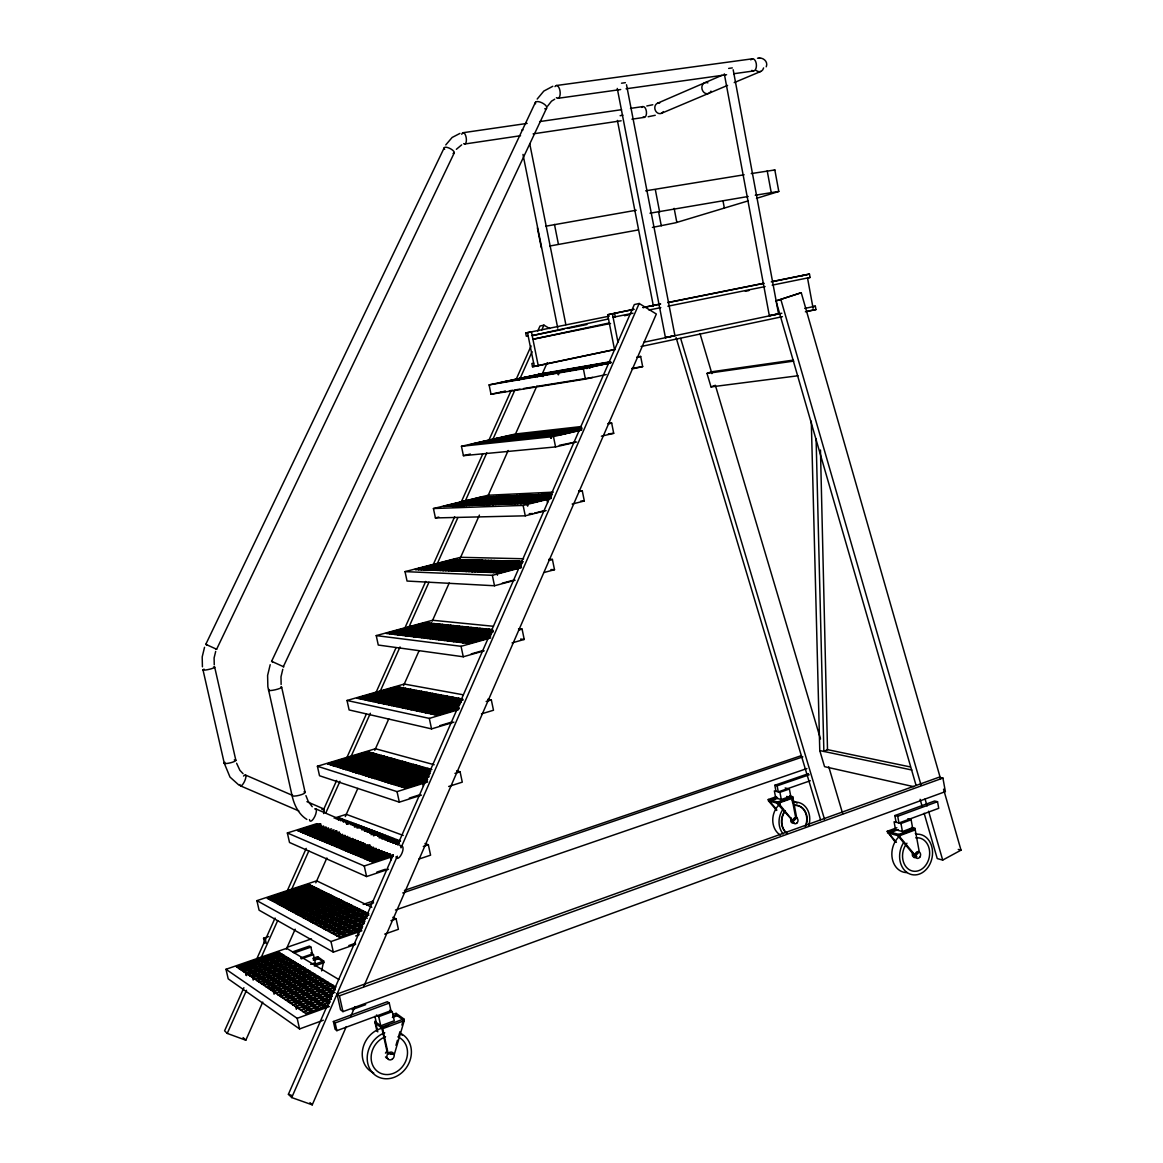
<?xml version="1.0" encoding="UTF-8"?>
<svg xmlns="http://www.w3.org/2000/svg" width="1163" height="1163" viewBox="0 0 1163 1163"><rect width="100%" height="100%" fill="white"/><g stroke="black" fill="none" stroke-linecap="round" stroke-linejoin="round"><path stroke-width="1.5" d="M283.278 666.792L546.654 108.057M766.243 66.8C768.539 61.392 762.579 56.783 757.506 58.237M395.958 1045.333L397.441 1040.274M398.429 1036.902L399.912 1031.843M401.889 1025.097L403.372 1020.038M388.471 1025.606L381.842 1028.077L387.395 1053.184L394.315 1054.419L404.23 1020.649L403.837 1018.933L396.103 1013.336L392.818 1014.558M321.599 970.901L323.736 961.103L317.673 956.713L312.847 958.399M270.194 664.698L267.606 675.456L267.853 686.751L292.044 795.521C294.079 804.796 298.542 814.26 306.858 819.421M282.798 669.277L280.995 676.793L281.126 684.498M204.543 647.297L202.202 656.877L202.42 666.792M215.693 651.411L214.094 657.953L214.254 664.843M393.268 854.863L288.409 1094.267L291.724 1097.567L312.251 1104.85L346.298 1026.595M350.644 1016.607L354.991 1006.62M363.67 986.631L656.339 314.025L639.185 303.47L634.315 304.575L397.644 844.89M291.724 1097.567L397.339 856.172M400.988 847.856L639.185 303.47M537.291 376.87L538.774 373.556M243.896 987.692L224.604 1030.796L227.236 1033.413L245.8 1040.202L262.751 1002.099M286.345 949.095L295.184 929.208M315.813 882.833L326.876 857.989M345.295 816.571L357.826 788.412M374.777 750.309L388.776 718.836M403.517 685.705L419 650.917M432.258 621.1L449.209 582.997M459.53 559.81L479.418 515.093M487.53 496.863L508.173 450.488M514.802 435.573L536.913 385.883M541.333 375.94L547.221 362.682M256.514 959.49L275.064 918.043M286.941 891.512L306.232 848.394M323.299 810.248L336.659 780.402M347.054 757.186L366.345 714.067M375.998 692.508L396.031 647.733M404.942 627.846L425.716 581.413M432.403 566.483L454.66 516.735M460.592 503.463L482.863 453.715M488.053 442.114L511.066 390.71M516.256 379.094L531.098 345.934M537.771 331.004L540.01 326.033L543.921 325.131L549.677 328.548M227.236 1033.413L246.512 990.295M260.614 958.777L277.666 920.631M291.012 890.771L308.82 850.953M325.873 812.806L339.959 781.289M350.354 758.072L370.372 713.282M379.269 693.381L400.043 646.933M408.198 628.689L428.958 582.241M436.387 565.654L457.888 517.55M464.56 502.62L486.817 452.858M492.007 441.257L514.991 389.823M519.454 379.879L532.058 351.677M541.696 330.118L543.921 325.131M272.549 661.965L271.619 661.296L535.445 102.315M206.752 644.942L205.793 644.331L444.208 147.817M215.766 649.056L216.594 649.303L454.253 152.891M547.657 106.066L551.495 101.181L554.722 99.189M537.175 99.073L543.819 91.077L552.818 86.28M445.763 144.924L452.145 137.452L459.952 133.411M456.361 149.3L461.682 144.866M909.103 831.371L897.763 835.601L914.322 855.401L918 851.52L919.279 851.868L914.961 828.376L911.632 827.504M914.322 855.401L915.601 855.764L919.279 851.868M792.265 821.063L795.681 817.589L791.901 797.803L776.811 803.095L793.297 821.354L796.713 817.88L792.672 796.713L789.532 795.899M205.793 644.331L216.609 649.245M924.134 813.257L937.233 858.57L942.699 860.082L961.016 850.153L943.542 789.183M722.136 75.246L657.618 103.187M661.253 113.393L727.587 85.393M734.216 82.602L760.747 71.466M774.035 170.438L774.834 169.958L751.24 173.578M793.05 360.137L711.363 371.826L707.002 373.425L711.015 386.916L715.376 385.287M911.123 819.77L900.962 823.52L894.085 821.747L895.554 829.713L902.444 831.53L912.577 827.751L911.123 819.77L907.663 818.897M376.957 1031.261L374.748 1021.259L382.278 1026.973L403.837 1018.933M895.161 841.997L887.195 831.327L898.752 834.409L914.961 828.376M887.195 831.327L896.877 827.736M393.196 1016.273L396.481 1015.052L404.23 1020.649L382.671 1028.703L375.126 1022.975M895.539 829.844L887.485 832.839L899.028 835.935L915.601 855.764M392.382 1017.48L397.31 1015.648M898.403 829.568L888.721 833.173L896.411 842.346M336.863 1030.665L390.942 1010.691L389.256 1003.073L387.352 1001.721L333.374 1021.521L335.089 1029.211L336.863 1030.665L335.133 1022.96L333.374 1021.521M378.716 1016.666L392.265 1011.65L394.272 1020.765L380.737 1025.795L378.716 1016.666L376.478 1014.994M338.826 979.508L286.636 948.31L226 969.288L228.21 978.853L299.574 1028.95L323.314 1020.227M352.127 1009.629L365.705 1004.643M894.841 815.568L934.587 801.002L937.523 801.685L938.73 808.314L898.955 822.997L897.72 816.295L894.841 815.568L896.077 822.256M335.133 1022.96L389.256 1003.073M897.72 816.295L937.523 801.685M226 969.288L297.161 1018.323L329.42 1006.562M342.94 1011.621L945.374 791.625L942.917 778.062L938.992 777.233L337.037 994.016L340.555 1009.76L342.94 1011.621L339.407 995.819L337.037 994.016M300.505 1009.964L330.975 998.915M300.926 1010.24L331.397 999.177M303.107 1011.723L330.263 1001.837M303.528 1011.999L328.998 1002.739M305.724 1013.482L327.864 1005.414M328.286 1005.69L306.145 1013.758L236.351 966.729L278.597 952.104L335.278 986.718M292.829 1004.788L334.77 989.655M293.236 1005.065L335.191 989.917M295.373 1006.504L332.385 993.115M332.807 993.391L295.78 1006.78L296.347 1009.324M297.932 1008.234L331.673 996.008M298.339 1008.495L332.109 996.269M339.407 995.819L942.917 778.062M285.313 999.729L330.205 983.622M285.705 999.991L330.626 983.869M287.799 1001.401L332.822 985.221M288.191 1001.663L333.243 985.468M290.299 1003.088L335.467 986.82M290.706 1003.364L335.889 987.082M801.249 292.713L775.983 300.941L801.249 292.713L940.547 778.73M277.957 994.772L322.456 978.883M278.35 995.034L322.863 979.13M280.385 996.4L325.015 980.453M280.777 996.676L325.436 980.7M282.842 998.058L327.603 982.023M283.234 998.319L328.01 982.284M270.761 989.917L314.868 974.26M271.139 990.178L315.275 974.492M273.145 991.516L317.383 975.786M317.79 976.033L273.523 991.777L274.09 994.249M275.544 993.144L319.912 977.327M275.922 993.391L320.319 977.574M263.71 985.163L307.454 969.724M264.088 985.41L307.832 969.957M266.051 986.733L309.91 971.221M266.414 986.994L310.303 971.468M268.391 988.317L312.382 972.733M268.769 988.579L312.774 972.98M256.819 980.511L300.17 965.275M257.183 980.758L300.563 965.508M259.102 982.052L302.584 966.758M259.465 982.299L302.962 966.991M261.399 983.607L305.011 968.227M261.762 983.854L305.389 968.474M250.06 975.961L293.047 960.929M250.408 976.208L293.425 961.161M252.298 977.472L295.402 962.368M295.78 962.601L252.647 977.705L253.2 980.104M348.798 945.563L355.485 943.208M254.552 978.984L297.786 963.822M254.901 979.231L298.164 964.054M371.797 907.242L316.656 880.842L256.907 900.642L259.073 910.178L333.345 952.148L355.602 944.341M384.706 934.122L398.4 929.31L396.118 918.886L392.876 917.331M313.181 959.926L318.008 958.239L324.084 962.63L314.359 966.046M776.84 797.949L768.496 800.871L768.249 799.504L776.579 796.597M313.836 960.391L318.662 958.705M777.843 798.225L769.513 801.133L776.608 809.375M310.695 964.331L315.275 962.731L313.458 954.634L310.928 952.802M789.372 789.023L779.922 792.308L774.354 790.869L775.736 798.051L781.303 799.519L790.738 796.219L789.372 789.023L785.17 787.962M314.01 964.52L323.736 961.103M768.249 799.504L777.567 802.005L792.672 796.713M241.599 970.262L284.135 955.492M339.32 937.131L361.082 929.557M361.533 929.789L339.741 937.363L267.156 898.156L308.777 884.36L368.773 913.696M243.43 971.498L286.069 956.669M243.779 971.73L286.432 956.887M256.907 900.642L330.99 941.55L361.838 930.822M390.972 920.674L396.118 918.886M288.38 958.079L245.626 972.98L246.163 975.35M288.744 958.312L245.975 973.213L246.527 975.583M355.674 935.953L359.033 934.79M247.835 974.463L290.706 959.504M248.184 974.696L291.07 959.722M300.65 957.978L312.425 953.893L310.899 947.118L309.416 946.057L292.625 951.857M810.306 780.751L778.294 791.887L777.131 785.854L774.805 785.272L775.968 791.291M301.232 958.894L313.458 954.634M331.208 932.755L364.412 921.27M331.629 932.973L364.862 921.489M236.947 967.122L279.222 952.497M237.296 967.354L279.585 952.715M333.897 934.194L363.859 923.815M334.319 934.427L362.638 924.614M239.098 968.575L281.49 953.878M239.433 968.808L281.853 954.096M243.489 967.689L241.642 968.328L240.915 965.145L311.117 1011.955M265.629 960.013L267.432 959.373M336.587 935.663L361.635 926.969M337.023 935.895L362.086 927.187M241.264 970.029L283.772 955.259M294.079 952.933L310.899 947.118M777.131 785.854L809.172 774.776M323.285 928.467L367.726 913.188M323.707 928.699L368.162 913.391M325.902 929.877L368.758 915.121M326.323 930.109L367.479 915.921M328.548 931.316L364.964 918.741M328.969 931.534L365.4 918.959L301.159 886.889M287.45 947.176L311.451 938.919M395.449 910.033L806.918 768.554M774.805 785.272L808.489 773.642M315.522 924.28L359.585 909.204M315.929 924.498L360.007 909.408M318.095 925.661L362.274 910.513M318.502 925.879L362.711 910.731M320.683 927.056L364.993 911.85M321.09 927.289L365.415 912.054M305.84 919.046L349.409 904.233M307.933 920.18L351.604 905.308M308.34 920.398L352.026 905.512M310.448 921.532L354.25 906.588M310.855 921.75L354.671 906.806M312.978 922.899L356.91 907.896M313.385 923.117L357.332 908.099M366.708 905.192L373.585 902.866M402.776 892.937L802.877 756.866M298.062 914.845L341.239 900.235M298.44 915.048L341.646 900.438M300.505 916.168L343.812 901.485M300.897 916.371L344.219 901.688M302.962 917.491L346.385 902.75M303.354 917.709L346.807 902.953M305.433 918.828L348.987 904.029M264.742 943.484L263.55 938.25L268.697 936.491M363.205 904.407L373.527 900.903M404.448 890.393L801.409 755.616M290.837 910.934L333.65 896.528M291.215 911.138L334.043 896.717M293.221 912.228L336.165 897.749M293.599 912.432L336.558 897.952M295.635 913.537L338.695 898.984M296.013 913.74L339.102 899.188M281.417 905.861L323.765 891.687M281.795 906.05L324.157 891.876M283.757 907.111L326.207 892.879M284.121 907.314L326.599 893.082M286.098 908.376L328.678 894.085M286.476 908.579L329.071 894.274M288.453 909.655L331.15 895.306M288.831 909.859L331.557 895.495M272.622 901.107L314.519 887.165M274.526 902.139L316.525 888.154M274.89 902.328L316.903 888.328M276.809 903.36L318.924 889.317M277.172 903.564L319.302 889.506M279.105 904.61L321.337 890.495M376.841 872.105L385.389 869.255M279.483 904.799L321.729 890.684M316.816 823.651L287.363 832.97L289.514 842.492L366.592 876.553L388.486 869.241M418.796 859.108L430.586 855.168L428.347 844.76L424.989 843.524M372.378 861.972L392.905 855.168M393.37 855.357L372.829 862.161L297.539 830.556L318.037 824.058M287.363 832.97L364.266 865.999L392.934 856.491M423.288 846.446L428.347 844.76M267.781 898.49L309.431 884.68M268.13 898.679L309.809 884.854M270.02 899.697L311.786 885.828M270.368 899.886L312.149 886.017M307.701 888.096L309.489 887.5M272.273 900.918L314.141 886.991M361.213 857.291L381.522 850.604M361.649 857.465L381.958 850.793M363.975 858.439L384.328 851.738M364.412 858.628L384.779 851.912M366.752 859.617L387.177 852.872M367.203 859.791L387.628 853.061M369.558 860.78L390.027 854.02M370.008 860.969L390.492 854.194M353.058 853.86L373.178 847.275M389.954 841.779L396.67 839.584M353.494 854.035L373.628 847.449M390.405 841.954L397.106 839.759M355.762 854.994L375.94 848.379M392.76 842.87L399.491 840.66M356.183 855.168L376.376 848.554M393.21 843.03L399.941 840.834M358.48 856.142L378.716 849.484M395.58 843.945L398.953 842.841M358.916 856.317L379.167 849.673M396.031 844.12L399.418 843.015M342.445 849.412L363.147 842.681M380.388 837.069L385.564 835.383M342.867 849.586L363.568 842.841M379.094 837.796L386 835.543M345.077 850.502L365.022 844.004M381.653 838.596L388.311 836.415M345.498 850.691L365.458 844.178M382.089 838.756L388.747 836.59M347.708 851.621L367.726 845.094M386.072 839.105L391.073 837.476M348.144 851.796L369.834 844.716M384.837 839.817L391.524 837.636M350.383 852.741L370.445 846.17M387.163 840.704L393.864 838.523M350.804 852.915L370.881 846.344M387.613 840.878L394.301 838.697M332.531 845.239L353.014 838.625M370.081 833.101L375.198 831.458M334.682 846.141L355.209 839.497M372.305 833.958L377.437 832.301M335.089 846.315L355.631 839.671M371.026 834.685L377.873 832.461M337.255 847.231L357.841 840.558M373.265 835.543L380.127 833.319M337.663 847.391L358.248 840.718M373.701 835.717L380.563 833.478M339.843 848.307L360.486 841.605M377.684 836.023L382.831 834.351M340.25 848.481L360.908 841.779M378.106 836.182L383.267 834.511M324.579 841.91L344.873 835.368M361.795 829.931L366.868 828.303M324.971 842.07L345.28 835.528M363.903 829.539L367.275 828.449M327.079 842.957L347.432 836.401M364.397 830.934L369.485 829.292M327.486 843.117L347.839 836.56M364.804 831.094L369.907 829.452M329.594 844.018L350.005 837.418M367.014 831.938L372.116 830.28M330.001 844.178L348.711 838.13M367.435 832.097L372.538 830.44M332.124 845.079L352.593 838.465M369.66 832.941L374.762 831.298M314.751 837.782L336.5 830.818M353.232 825.468L356.576 824.393M315.144 837.942L336.892 830.978M353.639 825.628L356.983 824.552M317.179 838.799L337.314 832.345M355.762 826.442L359.12 825.367M317.572 838.959L339.392 831.967M354.497 827.126L359.527 825.512M319.636 839.831L339.814 833.348M358.32 827.416L361.678 826.341M320.029 839.991L340.221 833.508M357.041 828.114L362.1 826.486M322.093 840.864L342.344 834.365M360.893 828.39L364.266 827.315M322.485 841.023L342.736 834.525M361.3 828.55L364.673 827.475M669.961 336.703L665.425 337.575L674.918 335.642L626.508 84.754M305.186 833.769L325.873 827.184M343.114 821.703L346.559 820.598M305.564 833.915L326.251 827.329M343.507 821.848L346.952 820.744M307.555 834.758L328.3 828.143M345.585 822.648L349.031 821.543M307.933 834.918L328.678 828.303M345.978 822.793L349.438 821.689M309.94 835.761L331.571 828.856M346.545 824.073L351.531 822.488M310.317 835.921L330.292 829.539M346.937 824.233L351.938 822.634M312.338 836.764L334.028 829.83M350.703 824.509L354.046 823.433M312.716 836.924L332.749 830.527M351.11 824.654L354.453 823.593M334.13 818.17L346.254 814.333L403.212 835.441M298.179 830.818L320.407 823.782M298.542 830.978L320.784 823.927M336.18 819.043L339.596 817.967M300.49 831.792L321.075 825.265M338.215 819.828L341.646 818.737M300.868 831.952L321.453 825.425M338.607 819.973L342.038 818.883M409.332 798.08L419.436 794.881M302.831 832.781L323.459 826.224M340.657 820.758L344.088 819.668M434.162 764.731L375.431 748.739L317.412 766.257L319.52 775.75L399.331 802.15L421.442 795.129M448.671 786.479L462.278 782.147L460.083 771.781L456.623 770.836M303.209 832.941L323.852 826.37M404.928 787.991L426.806 781.1M425.6 781.769L405.393 788.136L327.472 763.902L367.886 751.705L431.88 769.528M317.412 766.257L397.048 791.625L427.708 781.972M454.966 773.395L460.083 771.781M665.425 337.575L617.277 88.432M393.385 784.4L429.743 773.032M393.835 784.531L430.208 773.162M396.234 785.287L429.627 774.834M396.699 785.432L428.42 775.488M399.113 786.173L429.249 776.724M399.563 786.319L428.042 777.393M402.005 787.075L427.184 779.166L350.819 756.851M402.471 787.22L427.664 779.312M382.176 780.911L424.975 767.609M382.612 781.042L425.425 767.74M384.938 781.769L427.868 768.409M385.389 781.914L428.333 768.539M387.744 782.641L430.775 769.223M388.18 782.786L431.24 769.354M390.55 783.513L430.252 771.127M391.001 783.658L430.732 771.258M371.273 777.524L413.606 764.44M371.695 777.654L414.043 764.571M373.963 778.352L416.412 765.225M374.399 778.498L416.863 765.356M376.681 779.21L419.247 766.01M377.117 779.341L419.698 766.141M379.414 780.053L422.096 766.81M379.85 780.184L422.562 766.94M358.059 773.41L399.825 760.602M358.48 773.54L400.261 760.718M360.675 774.224L402.543 761.358M361.082 774.354L402.98 761.474M363.292 775.038L405.276 762.114M363.714 775.169L405.713 762.245M365.938 775.866L408.039 762.884M366.36 775.997L408.475 763.015M368.598 776.695L410.815 763.655M369.02 776.826L411.251 763.786M347.824 770.226L389.547 757.738M350.354 771.011L391.771 758.363M350.761 771.142L392.207 758.48M352.912 771.81L394.446 759.105M353.319 771.941L394.868 759.221M355.471 772.61L397.121 759.846M355.893 772.741L397.557 759.962M335.395 766.373L376.565 754.118M337.852 767.129L378.716 754.714M338.244 767.246L379.138 754.831M340.323 767.9L381.304 755.441M340.715 768.016L381.711 755.557M342.809 768.67L383.892 756.154M343.201 768.787L384.313 756.27M345.309 769.441L386.509 756.88M345.702 769.572L386.916 756.997M652.414 227.41L675.529 222.802L748.027 200.923M756.488 198.364L778.803 191.473L774.834 169.958M328.14 764.106L368.584 751.894M328.518 764.222L368.976 752.01M330.539 764.861L371.491 752.708M332.967 765.603L373.614 753.29M333.345 765.734L374.021 753.406M439.672 725.697L451.724 722.078M462.874 694.733L404.215 684.048L347.025 700.475L349.104 709.939L431.546 728.896L453.919 722.165M481.453 713.878L493.49 710.244L491.324 699.908L487.777 699.268M436.968 715.143L459.356 708.471M458.135 709.081L437.448 715.245L356.997 698.193L396.83 686.751L462.729 699.079M347.025 700.475L429.307 718.4L458.585 709.677M486.163 701.449L491.324 699.908M425.062 712.614L460.839 702.016M425.527 712.715L461.318 702.118M427.999 713.239L460.461 703.615M428.478 713.341L459.24 704.211M430.964 713.878L458.382 705.723M431.444 713.98L458.862 705.825M433.959 714.504L458.004 707.351M434.439 714.605L458.498 707.453M410.641 709.561L452.669 697.189M411.091 709.663L453.134 697.277M413.49 710.171L455.62 697.742M413.941 710.259L456.1 697.829M416.354 710.767L458.6 698.309M416.805 710.869L459.08 698.396M419.232 711.378L461.595 698.861M419.698 711.48L462.074 698.948M422.14 712.003L462.918 699.937M422.605 712.09L461.696 700.533M396.728 706.61L438.64 694.573M399.476 707.191L441.039 695.023M399.912 707.278L441.504 695.111M402.238 707.773L443.917 695.561M402.674 707.874L444.382 695.648M405.015 708.369L446.81 696.099M405.465 708.471L447.275 696.186M407.82 708.965L449.732 696.652M408.271 709.052L450.197 696.739M383.267 703.76L424.19 691.869M383.688 703.848L424.626 691.941M385.927 704.327L426.952 692.378M386.349 704.415L427.388 692.465M388.602 704.894L429.729 692.901M389.024 704.982L430.179 692.988M391.291 705.461L432.534 693.424M391.713 705.548L432.97 693.511M393.995 706.028L435.791 694.035M368.119 700.548L408.417 688.918M370.27 700.998L410.641 689.325M370.677 701.085L411.077 689.412M372.843 701.551L413.752 689.906M375.416 702.089L416.441 690.415M378.019 702.641L418.709 690.837M378.44 702.728L419.145 690.924M380.635 703.193L421.442 691.345M381.057 703.281L421.878 691.433M357.695 698.338L397.542 686.882M358.088 698.411L397.95 686.955M360.167 698.861L400.13 687.362M360.574 698.948L400.552 687.435M362.667 699.385L403.154 687.929M365.182 699.922L405.349 688.336M365.589 700.01L405.771 688.423M367.726 700.46L407.995 688.83M471.204 653.911L483.067 650.539M493.461 626.29L432.592 620.257L376.231 635.609L378.266 645.043L463.267 656.775L484.171 650.829M512.04 642.906L524.222 639.446L522.1 629.139L518.524 628.776M456.259 641.932L492.952 631.654M456.739 641.991L491.702 632.207M459.283 642.296L491.745 633.399M462.336 642.674L491.004 634.62M462.83 642.732L489.827 635.158M465.418 643.037L490.786 635.914M465.912 643.11L489.594 636.452M468.515 643.415L488.867 637.702M489.361 637.76L469.009 643.488L386.116 633.384L425.367 622.685L491.702 629.517M376.231 635.609L461.057 646.308L490.713 637.964M518.611 630.113L522.1 629.139M778.512 313.821L769.339 315.711L778.541 313.836L733.184 69.751M438.495 639.766L480.246 628.34M441.402 640.115L482.776 628.601M441.867 640.173L483.27 628.66M444.339 640.479L486.308 628.965M447.29 640.828L488.882 629.227M447.755 640.886L489.376 629.285M450.255 641.191L491.964 629.546M453.25 641.554L493.316 630.361M453.715 641.613L492.08 630.898M421.457 637.687L462.54 626.523M424.248 638.036L464.982 626.77M424.699 638.08L465.447 626.813M427.068 638.371L467.904 627.075M427.519 638.429L468.369 627.119M429.888 638.72L471.306 627.424M432.738 639.069L473.792 627.671M433.203 639.112L474.257 627.729M435.616 639.417L476.772 627.991M436.067 639.476L477.237 628.035M769.339 315.696L724.316 73.865M405.102 635.696L445.095 624.72M405.538 635.754L445.545 624.764M407.791 636.03L447.886 625.011M408.213 636.074L448.322 625.054M410.481 636.35L450.692 625.301M410.917 636.408L451.128 625.345M413.199 636.684L453.512 625.592M413.635 636.743L453.963 625.636M415.932 637.019L456.347 625.883M416.369 637.062L456.797 625.927M418.695 637.353L459.661 626.217M386.828 633.472L426.53 622.801M389.387 633.777L429.191 623.077M391.96 634.097L431.444 623.31M392.382 634.14L431.88 623.353M394.562 634.417L434.148 623.586M394.969 634.46L434.569 623.63M397.165 634.736L436.852 623.862M397.586 634.78L437.288 623.92M399.796 635.056L439.585 624.153M400.217 635.1L440.021 624.197M402.442 635.376L442.333 624.429M402.863 635.42L442.769 624.473M502.256 583.201L514.409 579.944M523.612 558.763L460.592 557.31L405.029 571.629L407.035 581.049L494.508 585.759L515.078 580.25M544.211 572.458L554.504 569.696L552.41 559.418L548.805 559.345M490.103 572.414L521.649 564.244M493.243 572.545L520.908 565.233M493.737 572.559L519.687 565.712M496.397 572.661L520.675 566.25L437.172 563.706M521.184 566.265L496.906 572.69L497.43 575.205M499.581 572.792L520.442 567.268M520.966 567.297L500.09 572.807L414.828 569.477L453.526 559.505L522.376 561.264L480.813 572.051M405.029 571.629L492.342 575.322L521.518 567.602M548.98 560.333L552.41 559.418M466.232 571.484L506.777 560.871M468.718 571.585L509.859 560.944M471.713 571.702L512.461 561.017M472.193 571.716L512.956 561.031M474.722 571.818L516.081 561.104M477.76 571.934L518.713 561.177M478.24 571.949L519.221 561.191M483.881 572.181L523.335 561.787M484.375 572.196L522.129 562.252M486.977 572.298L521.387 563.226M487.471 572.312L521.896 563.241M445.516 570.67L485.8 560.333M448.351 570.786L488.736 560.406M451.2 570.902L491.222 560.464M451.666 570.917L491.687 560.479M454.079 571.004L494.188 560.551M454.529 571.033L494.668 560.551M456.972 571.12L497.662 560.639M459.879 571.237L500.192 560.697M460.344 571.251L500.686 560.711M462.801 571.353L503.724 560.784M465.752 571.469L506.283 560.857M421.268 569.725L460.199 559.679M423.521 569.812L462.525 559.737M423.943 569.826L462.976 559.737M426.21 569.914L465.316 559.81M426.632 569.943L465.767 559.81M428.914 570.03L468.122 559.868M429.351 570.044L468.573 559.883M431.633 570.132L471.393 559.955M434.381 570.233L474.228 560.028M437.128 570.35L477.092 560.101M439.905 570.452L479.519 560.173M440.355 570.466L479.97 560.173M442.71 570.568L482.412 560.246M443.147 570.582L482.878 560.261M415.554 569.507L454.282 559.519M415.976 569.521L454.718 559.534M418.2 569.608L457.015 559.592M418.622 569.623L457.452 559.607M420.846 569.71L459.763 559.665M534.529 513.145L544.793 510.572M553.326 492.138L488.213 495.234L433.436 508.536L435.413 517.928L525.269 515.82L546.116 510.586M572.167 504.044L584.32 500.991L582.27 490.757L578.651 490.931M551.335 497.415L526.926 503.346L527.435 505.861M530.183 503.23L551.247 498.113M433.436 508.536L523.132 505.411L550.971 498.52M578.796 491.615L582.27 490.757M495.467 504.509L535.881 494.668M498.505 504.393L538.527 494.551M499 504.379L539.036 494.522M501.587 504.277L542.22 494.377M504.669 504.175L544.895 494.26M505.164 504.146L545.403 494.231M507.78 504.059L548.631 494.086M510.92 503.942L551.873 493.941L481.293 497.168L443.147 506.443L530.706 503.216M514.075 503.826L551.088 494.682M514.584 503.812L551.611 494.668M517.259 503.71L551.64 495.307L474.3 498.869M520.457 503.594L551.015 496.034M520.966 503.564L549.837 496.427M523.67 503.463L550.913 496.732M524.193 503.448L551.436 496.703M652.806 104.743L646.802 105.978M463.688 505.687L502.532 496.194M466.058 505.6L505.469 496.063M468.922 505.483L508.42 495.932M471.785 505.382L510.92 495.816M472.251 505.367L511.386 495.787M474.678 505.28L514.38 495.656M477.586 505.164L516.91 495.54M478.051 505.149L517.39 495.525M480.523 505.062L520.428 495.38M483.459 504.946L523.466 495.234M486.439 504.844L526.054 495.118M486.904 504.829L526.548 495.104M435.413 517.928L438.844 517.084M489.419 504.727L529.63 494.958M492.429 504.626L532.247 494.842M492.908 504.597L532.756 494.813M443.903 506.414L482.514 497.11M446.607 506.312L485.32 496.994M449.34 506.21L487.69 496.877M449.776 506.196L488.14 496.863M452.073 506.109L490.524 496.746M452.523 506.094L490.99 496.732M454.835 506.007L493.839 496.601M457.611 505.905L496.717 496.47M460.417 505.803L499.16 496.354M460.868 505.789L499.61 496.339M463.237 505.701L502.067 496.223M655.249 115.282L648.14 116.751M271.619 661.296L283.816 666.864M575.234 442.1L559.345 445.327M581.398 426.53L515.471 433.988L461.464 446.301L463.412 455.663L555.565 446.926L576.703 441.984M601.373 436.198L613.701 433.319L611.68 423.099L608.118 423.506M521.649 130.198L522.943 129.907M620.126 115.719L622.903 115.181M527.857 438.189L567.806 429.06L568.285 431.473M531.011 437.855L571.048 428.696M534.18 437.506L574.318 428.333M537.364 437.172L577.618 427.955M540.577 436.823L580.395 427.65M541.1 436.765L580.933 427.591M543.819 436.474L580.802 428.013M547.075 436.125L580.671 428.449M463.412 455.663L470.375 454.064M581.747 428.536L550.361 435.776L550.855 438.262M553.661 435.427L581.631 428.958M556.975 435.064L581.529 429.394M560.333 434.715L580.206 430.179M461.464 446.301L553.472 436.561L581.704 430.034M608.162 423.914L611.68 423.099M474.635 443.888L512.81 435.224M477.426 443.583L515.703 434.904M480.246 443.277L518.611 434.569M483.081 442.987L521.068 434.293M483.532 442.929L521.547 434.25M485.93 442.681L524.484 433.915M488.794 442.362L527.45 433.581M491.687 442.056L529.965 433.305M492.153 442.013L530.43 433.247M494.595 441.751L533.439 432.912M497.517 441.431L536.463 432.578M500.468 441.111L539.501 432.229M503.434 440.806L542.569 431.895M506.414 440.486L545.651 431.546M509.409 440.166L548.747 431.197M512.432 439.832L551.873 430.848M515.485 439.512L555.013 430.499M518.553 439.178L557.673 430.194M519.032 439.134L558.182 430.136M521.635 438.858L561.366 429.787M524.731 438.524L564.578 429.423M509.946 435.544L471.088 444.266L560.871 434.657M528.147 335.86L526.33 336.252L525.676 333.025L531.404 331.746L538.251 365.705L614.66 349.598M614.631 350.121L607.668 314.751L634.068 309.3M801.481 275.805L809.448 274.061L810.073 277.463L807.529 278.015M608.496 318.953L532.174 335.598L563.953 329.158M610.284 361.737L542.351 373.556L489.1 384.909L491.019 394.242L585.411 379.065L606.228 374.544M632.25 368.889L642.659 366.621L640.668 356.445L637.091 357.07M580.352 368.875L609.572 362.609M583.201 368.38L610.749 362.478M489.1 384.909L583.361 368.729L611.142 362.769M637.193 357.186L640.668 356.445M491.019 394.242L505.207 391.175M609.281 322.965L532.916 339.262L610.56 323.459M502.285 382.307L542.888 373.774M508.027 381.319L548.863 372.741M513.842 380.316L554.911 371.68M519.745 379.298L561.031 370.619M525.72 378.266L567.224 369.543M531.767 377.234L573.519 368.453M537.902 376.172L579.872 367.348M544.124 375.111L586.326 366.229L586.792 368.613M550.419 374.021L592.33 365.182M554.097 373.396L596.154 364.528M560.014 372.378L602.812 363.365M566.526 371.259L609.572 362.202M573.126 370.11L610.735 362.056L534.137 375.358M579.814 368.962L610.735 362.347M533.672 363.19L531.854 363.525L532.509 366.752L613.991 349.627M641.031 346.516L782.452 316.67M805.378 311.815L815.961 309.576L815.336 306.189L812.792 306.683M643.895 342.227L781.812 313.254M804.752 308.428L815.336 306.189M621.507 83.213L625.389 82.675M728.663 68.413L732.312 67.905M545.927 226.174L636.234 210.227M549.881 246.004L638.225 229.954M624.487 315.725L628.035 314.999M745.338 291.288L748.899 290.576M567.486 328.446L586.908 324.506M670.382 336.514L674.918 335.642M642.935 307.512L660.642 303.95M667.736 302.525L763.393 283.321M772.247 281.533L809.448 274.061M607.668 314.751L633.602 309.431M643.226 307.599L660.119 304.11M668.114 302.598L764.135 283.307M771.258 281.882L806.904 274.613M525.676 333.025L609.252 316.147M632.992 313.21L613.075 317.281L615.285 316.787L614.587 313.21M648.939 309.998L660.802 307.643M667.882 306.218L765.094 286.578M772.174 285.153L810.073 277.463M807.965 311.059L815.961 309.576M532.509 366.752L538.251 365.705M650.001 213.207L748.187 196.489M755.267 195.239L778.788 191.415M528.918 376.463L610.662 362.304M523.699 377.582L610.415 362.565M518.451 378.702L610.095 362.856M513.203 379.821L607.944 363.394M504.262 381.726L602.289 364.601M498.636 382.932L594.875 366.2M645.683 190.819L744.131 174.784M631.916 368.38L642.659 366.621M500.555 392.265L505.861 391.408M509.409 390.826L512.941 390.259M516.488 389.692L520.021 389.125M523.568 388.544L534.195 386.828M537.728 386.261L592.621 377.408M464.851 143.994L520.544 135.722M533.119 133.861L621.158 120.792M631.931 119.193L644.506 117.332M463.005 132.727L527.144 123.409M539.617 121.592L621.565 109.685M630.477 108.392L642.95 106.574M707.002 373.425L793.762 361.097M557.877 98.317L620.693 89.536M626.072 88.781L726.584 74.737M733.766 73.734L753.508 70.972M556.452 85.51L752.519 58.79M711.015 386.916L798.007 375.765M507.083 436.052L581.791 427.693M503.405 436.895L581.442 428.202M501.791 437.259L581.253 428.42M498.113 438.102L580.948 428.929M496.499 438.466L581.006 429.132M492.807 439.309L580.642 429.641M491.179 439.672L578.912 430.048M485.843 440.893L578.505 430.572M482.136 441.736L572.763 431.909M480.508 442.114L571.004 432.316M476.772 442.958L566.992 433.232M475.144 443.336L565.233 433.639M608.351 433.872L613.701 433.319M479.665 497.575L551.96 494.29M475.943 498.476L551.611 495.104M470.564 499.785L551.277 496.281M468.922 500.177L551.32 496.63M465.185 501.093L550.884 497.473M463.528 501.486L550.899 497.837M459.778 502.401L548.631 498.767M458.12 502.794L546.857 499.203L547.555 502.649M454.355 503.71L542.787 500.221M541.013 500.657L452.698 504.117L453.352 507.228M448.933 505.033L536.943 501.66M447.261 505.44L535.154 502.111M580.7 501.137L584.32 500.991M529.252 513.668L532.828 513.566M759.119 58.15L759.773 58.165M451.869 559.926L522.056 561.773M448.089 560.9L521.635 562.921M446.432 561.322L521.649 563.444M442.638 562.311L521.184 564.607M440.981 562.732L521.184 565.131M435.514 564.142L520.602 566.846M431.691 565.131L518.305 567.995M430.019 565.552L516.488 568.474M550.899 569.579L554.504 569.696M426.196 566.541L512.374 569.565M424.524 566.977L510.557 570.044M420.686 567.966L506.428 571.135M419 568.402L504.611 571.615M387.395 1053.184L394.315 1054.419M423.695 623.15L491.702 630.201M419.858 624.182L492.981 631.916M418.171 624.647L491.179 632.41M414.333 625.694L490.626 633.951M412.647 626.159L490.597 634.649M520.646 639.039L524.222 639.446M408.795 627.206L489.914 636.19M407.094 627.671L489.885 636.902M403.227 628.718L487.515 638.283M401.526 629.183L485.669 638.792M397.659 630.244L481.482 639.97M395.943 630.709L479.636 640.493M392.062 631.756L475.434 641.671M390.346 632.221L473.588 642.194M395.129 687.231L462.685 699.952M391.233 688.351L460.315 701.507M389.532 688.845L460.272 702.394M385.622 689.964L459.618 704.313M383.921 690.459L459.545 705.2M380.01 691.578L458.847 707.133M378.28 692.072L458.731 708.034M374.37 693.192L456.245 709.648M372.64 693.7L454.384 710.2M368.7 694.82L450.125 711.465M366.985 695.314L448.249 712.032M363.03 696.448L443.975 713.297M826.951 749.524L910.353 766.94M361.3 696.957L442.1 713.864M811.294 421.151L819.77 750.571L911.85 770.008M913.653 786.653L824.552 766.65L819.77 750.571M786.653 796.437L792.933 798.08L777.843 803.371L768.496 800.871L776.782 810.466M910.251 828.579L915.252 829.888L899.028 835.935L898.752 834.409M958.254 849.426L961.016 850.153M795.681 817.589L796.713 817.88M366.156 752.214L430.048 770.11M362.216 753.406L429.278 772.392M360.486 753.929L429.147 773.468M356.518 755.136L428.333 775.765M354.788 755.659L428.013 776.797M349.074 757.375L427.068 780.257M345.091 758.581L424.495 782.118M343.347 759.105L422.591 782.714L423.347 786.188M339.349 760.311L418.273 784.08M337.604 760.849L416.369 784.676M333.592 762.056L412.022 786.043M331.833 762.579L410.117 786.639M288.409 1094.267L291.811 1095.473M400.566 841.067L338.535 817.56L336.79 818.112L398.705 841.678M379.429 837.316L397.761 844.367M315.406 824.887L392.251 855.721M313.632 825.454L390.317 856.361L391.073 859.85M309.591 826.733L385.927 857.829M307.802 827.3L383.994 858.468M303.747 828.579L379.574 859.922M301.958 829.146L377.641 860.562M240.479 785.854L298.804 810.916M245.437 775.023L291.971 795.172M306.945 801.656L323.561 808.852M315.682 808.852L402.18 846.228M307.003 884.956L368.497 915.15M302.932 886.293L367.377 918.247M297.074 888.241L364.281 922.026M295.286 888.837L363.946 923.495M291.201 890.189L362.711 926.649M289.413 890.785L362.362 928.132M285.313 892.137L359.483 930.502M283.51 892.733L357.535 931.17L358.306 934.674M279.396 894.1L353.058 932.726M277.594 894.696L351.095 933.409M273.465 896.062L346.603 934.979M271.648 896.658L344.641 935.663M238.967 785.141L229.998 777.073L224.255 763.204M276.794 952.73L334.886 988.346M272.665 954.154L335.046 992.766M270.848 954.779L333.098 993.464M301.958 976.949L304.997 978.853M266.72 956.219L331.659 996.967M264.902 956.844L331.208 998.639M303.325 983.927L306.349 985.846M260.759 958.283L329.667 1002.128M258.927 958.908L329.216 1003.829M254.77 960.347L326.207 1006.446M324.215 1007.173L252.938 960.987L253.665 964.156M248.766 962.426L319.68 1008.83M317.673 1009.557L246.934 963.066L247.661 966.235M242.747 964.505L313.123 1011.229M270.049 987.387L274.526 990.396M389.998 1010.007L392.265 1011.65M263.55 938.25L265.397 939.646L266.196 943.149M243.052 773.671L239.883 770.328L236.612 763.233M312.236 806.715L308.195 801.322L305.927 795.608M243.096 1037.57L245.8 1040.202M309.969 1102.626L312.251 1104.85M793.297 821.354L777.567 802.005M680.675 338.477L824.494 819.188M676.11 337.604L820.511 819.653M700.01 333.621L711.901 373.628M715.521 385.811L820.496 738.985M828.768 766.824L842.724 813.795M780.984 299.938L921.038 785.054M925.065 799.01L927.085 805.988M928.583 811.222L942.699 860.082M776.491 302.685L916.066 785.374M920.107 799.315L922.114 806.293M203.002 669.888L224.241 763.088M297.161 1018.323L299.574 1028.95M214.704 667.228L235.856 760.355M317.673 956.713L318.008 958.239M281.664 687.202L305.113 792.396M330.99 941.55L333.345 952.148M382.278 1026.973L388.224 1053.838M374.922 1016.36L376.26 1022.408M375.94 1023.585L377.771 1031.886M364.266 865.999L366.592 876.553M396.103 1013.336L396.481 1015.052M397.048 791.625L399.331 802.15M429.307 718.4L431.546 728.896M461.057 646.308L463.267 656.775M492.342 575.322L494.508 585.759M523.132 505.411L525.269 515.82M527.435 503.332L527.958 505.847M542.351 373.556L542.976 376.623M553.472 436.561L555.565 446.926M550.884 435.718L551.378 438.218M527.493 332.618L534.326 366.418M529.761 143.834L565.858 324.651M522.987 154.417L557.76 328.155M537.379 227.933L541.347 247.748M557.964 371.157L558.662 374.617M557.47 371.244L558.167 374.704M589.583 365.662L590.048 368.046M589.06 365.764L589.539 368.148M583.361 368.729L585.411 379.065M554.475 224.415L558.414 244.245M612.378 313.705L617.96 342.14M617.408 120.429L653.432 306.32M674.147 208.366L676.837 222.424M779.922 792.308L781.303 799.519M655.365 189.773L659.639 212.015M658.578 211.782L661.282 225.811M723.081 201.301L724.36 208.075M900.962 823.52L902.444 831.53M767.217 170.874L771.2 192.447M807.558 278.161L813.082 308.282M816.092 438.625L823.869 751.429L827.504 749.641L820.467 450.023M400.028 1033.122A24.51 21.152 -58.8 0 1 404.826 1069.669A24.51 21.152 -58.8 0 1 369.819 1068.913A24.51 21.152 -58.8 0 1 384.779 1032.788M399.723 1032.468A24.321 21.021 -58.6 0 1 402.282 1035.361M373.745 1072.998A24.321 21.021 -58.6 0 1 362.652 1049.506A24.321 21.021 -58.6 0 1 381.944 1028.237M398.022 1036.931A20.178 17.401 -58.8 0 1 402.165 1066.98A20.178 17.401 -58.8 0 1 373.308 1066.5A20.178 17.401 -58.8 0 1 385.578 1036.727M387.962 1058.475A4.085 3.518 -58.8 0 1 385.505 1056.891M385.476 1053.14A4.085 3.518 -58.8 0 1 386.29 1051.948M916.88 856.579A3.416 2.719 -78.9 0 1 913.609 857.247M912.882 856.52A3.416 2.719 -78.9 0 1 912.751 852.683M915.775 837.883A16.878 13.418 -78.9 0 1 929.208 857.422A16.878 13.418 -78.9 0 1 909.073 869.59A16.878 13.418 -78.9 0 1 906.936 843.219M915.688 834.293A20.512 16.297 -78.9 0 1 932.13 857.393A20.512 16.297 -78.9 0 1 908.492 873.384A20.512 16.297 -78.9 0 1 903.782 842.361M915.296 833.391A20.382 16.238 -78.8 0 1 916.633 834.118M907.198 872.584A20.382 16.238 -78.8 0 1 892.297 858.774A20.382 16.238 -78.8 0 1 899.871 835.921M794.125 822.837A3.067 2.53 -78.1 0 1 791.378 818.127M805.29 826.37A15.177 12.517 -78.2 0 0 794.038 805.334A15.177 12.517 -78.2 0 1 805.886 825.73M786.668 833.188A15.177 12.517 -78.2 0 1 785.112 810.64M792.032 800.769A18.332 15.163 -78.1 0 1 797.077 803.168M780.388 835.078A18.332 15.163 -78.1 0 1 780.228 803.793M792.468 802.499A18.434 15.221 -78.2 0 1 808.852 825.294M783.15 833.929A18.434 15.221 -78.2 0 1 782.917 809.361M787.046 833.333A15.177 12.517 -78.2 0 1 784.967 811.338M314.708 808.91A6.731 2.326 -66.1 0 1 314.722 816.644A6.731 2.326 -66.1 0 1 309.474 819.552M400.465 846.591A6.585 2.588 -66.8 0 1 403.038 849.135A6.585 2.588 -66.8 0 1 399.563 857.073A6.585 2.588 -66.8 0 1 396.06 856.666M303.979 791.872A6.716 1.468 -13.6 0 1 299.342 795.288A6.716 1.468 -13.6 0 1 292.48 794.823M280.879 686.897A6.76 1.076 -13 0 1 275.093 689.819A6.76 1.076 -13 0 1 269.235 689.528M535.562 103.754A6.295 2.53 26.8 0 1 538.673 101.69A6.295 2.53 26.8 0 1 545.912 105.673A6.295 2.53 26.8 0 1 544.735 108.813M554.998 86.614A6.44 2.951 83.1 0 1 558.88 87.487A6.44 2.951 83.1 0 1 559.912 95.729A6.44 2.951 83.1 0 1 556.379 97.634M750.804 59.88A6.106 3.373 85.5 0 1 755.194 60.607A6.106 3.373 85.5 0 1 755.965 68.443A6.106 3.373 85.5 0 1 751.836 70.362M763.597 67.919A5.989 4.885 74.5 0 1 756.139 70.449M710.942 91.107A5.684 4.71 73.9 0 1 704.807 93.055A5.684 4.71 73.9 0 1 702.103 85.771A5.684 4.71 73.9 0 1 707.874 82.849M243.547 776.055A5.946 1.817 -65.6 0 1 245.902 776.899A5.946 1.817 -65.6 0 1 242.762 784.356A5.946 1.817 -65.6 0 1 240 784.531M321.875 809.492A5.83 2.035 -66.1 0 1 323.605 813.562M234.257 759.933A5.975 1.134 -13.7 0 1 234.446 761.46A5.975 1.134 -13.7 0 1 226.712 763.48A5.975 1.134 -13.7 0 1 224.968 762.346M213.527 666.966A6.019 0.829 -13.1 0 1 212.829 668.274A6.019 0.829 -13.1 0 1 204.964 670.077A6.019 0.829 -13.1 0 1 204.092 669.147M444.659 149.329A5.626 1.992 27.2 0 1 446.418 147.279A5.626 1.992 27.2 0 1 453.061 150.565A5.626 1.992 27.2 0 1 453.061 153.472M461.769 134.327A5.713 2.341 81.7 0 1 464.837 133.89A5.713 2.341 81.7 0 1 466.319 141.188A5.713 2.341 81.7 0 1 463.674 143.601M641.831 107.447A5.437 2.719 83.4 0 1 646.395 111.386A5.437 2.719 83.4 0 1 643.168 116.998M663.332 111.575A5.422 4.55 73.2 0 1 657.633 113.015A5.422 4.55 73.2 0 1 654.914 106.589A5.422 4.55 73.2 0 1 659.697 103.013M392.004 1059.377A4.085 3.533 -58.8 0 0 392.731 1052.544A4.085 3.533 -58.8 0 0 386.872 1056.048A4.085 3.533 -58.8 0 0 392.004 1059.377M919.773 857.247A3.416 2.719 -78.9 0 0 918.61 851.679A3.416 2.719 -78.9 0 0 915.194 856.128A3.416 2.719 -78.9 0 0 919.773 857.247M797.236 822.735A3.067 2.53 -78.2 0 0 796.161 817.72A3.067 2.53 -78.2 0 0 792.977 821.689A3.067 2.53 -78.2 0 0 797.236 822.735"/></g></svg>
